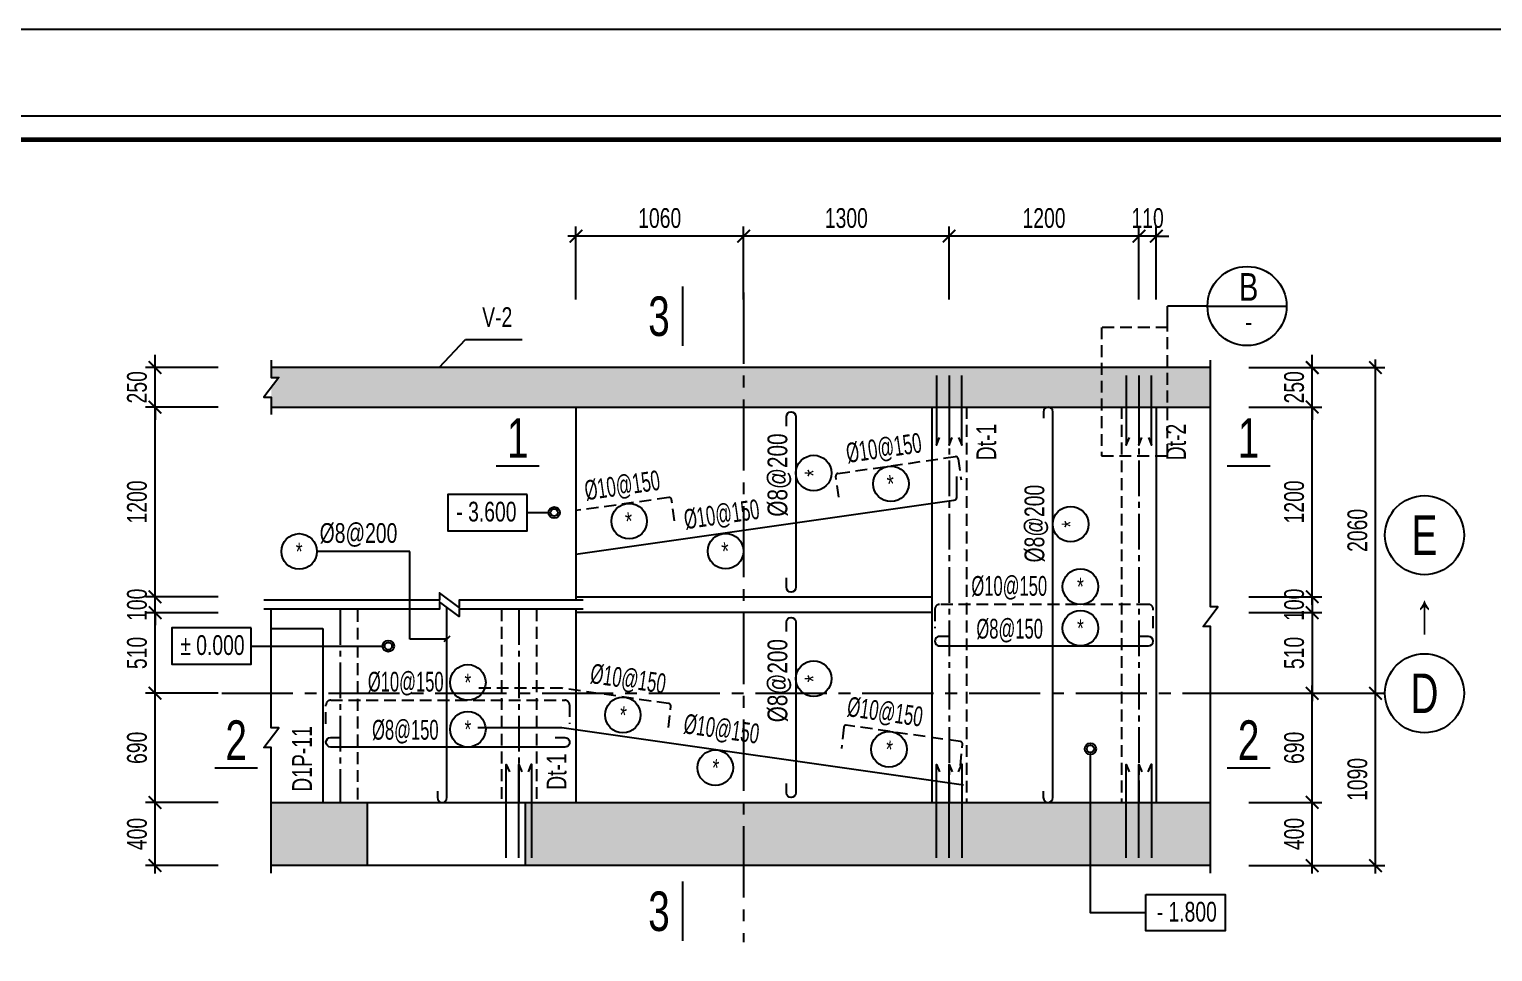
# Model space of a CAD drawing. Header units: millimetres. Extents: x -77370 to 109412, y -14880 to 214694.
# Drawn here: x 2229 to 11482, y 208861 to 214694 of the extents above; entities that cross this region are included whole.
import ezdxf
from ezdxf.enums import TextEntityAlignment as Align

# ---------------------------------------------------------------- set-up
doc = ezdxf.new("R2010")
doc.units = ezdxf.units.MM
doc.header["$LTSCALE"] = 300
doc.header["$MEASUREMENT"] = 0
doc.header["$PDMODE"] = 66
doc.linetypes.add('CENTER2', pattern=[1.125, 0.75, -0.125, 0.125, -0.125])
doc.linetypes.add('HIDDEN', pattern=[0.375, 0.25, -0.125])
doc.layers.get('0').update_dxf_attribs({"linetype": 'CONTINUOUS'})
doc.layers.get('DEFPOINTS').update_dxf_attribs({"linetype": 'CONTINUOUS'})
for name, color, linetype in [('CDC-KHUNGTEN', 7, 'CONTINUOUS'), ('CDC.01.AXIS', 160, 'CENTER2'), ('CDC.02.DIM', 1, 'CONTINUOUS'), ('CDC.03.BORDER', 3, 'CONTINUOUS'), ('CDC.06.TEXT', 2, 'CONTINUOUS'), ('CDC.10.HATCH', 251, 'CONTINUOUS'), ('CDC.11.NOTE', 8, 'CONTINUOUS'), ('CDC.14.STEELNUM', 2, 'CONTINUOUS'), ('KCS_BEAM', 8, 'HIDDEN'), ('KCS_COLUMN', 4, 'CONTINUOUS'), ('KCS_STEEL', 4, 'CONTINUOUS'), ('KCS_STEEL_BOTTOM', 4, 'CONTINUOUS'), ('KCS_STEEL_TOP', 4, 'HIDDEN'), ('KCS_TEXT_B', 2, 'CONTINUOUS')]:
    doc.layers.add(name, color=color, linetype=linetype)
doc.styles.add('KCS_BIGTEXT', font='arial.ttf', dxfattribs={"width": 0.7})
doc.styles.add('KCS_SMTEXT', font='arial.ttf', dxfattribs={"width": 0.7})
doc.styles.add('SMTEXT', font='arial.ttf', dxfattribs={"width": 0.7})
doc.dimstyles.new('KCS_DIM50', dxfattribs={"dimscale": 2, "dimtxt": 62.5, "dimasz": 40, "dimexe": 30, "dimexo": 0, "dimgap": 25, "dimtad": 1, "dimdec": 0, "dimzin": 13, "dimdsep": 46, "dimtxsty": 'KCS_SMTEXT', "dimblk": 'ARCHTICK', "dimcen": 0, "dimdle": 25, "dimclrd": 1, "dimclre": 1, "dimclrt": 2, "dimadec": 0, "dimazin": 0, "dimtfac": 1, "dimtdec": 0, "dimtix": 1, "dimtmove": 2, "dimatfit": 3, "dimfxl": 1, "dimtolj": 1, "dimtzin": 13, "dimarcsym": 0})

# ---------------------------------------------------------------- blocks, each defined once
blk = doc.blocks.new('_ArchTick')
at = {"color": 0, "linetype": 'ByBlock', "const_width": 0.15}
blk.add_lwpolyline([(-0.5, -0.5), (0.5, 0.5)], dxfattribs=at)
blk = doc.blocks.new('*D1142')
at = {"layer": 'CDC.02.DIM', "color": 1, "lineweight": -2, "transparency": 16777216}
for p, q in [((10740.8, 209355.3), (10740.8, 210545.3)), ((9940.8, 210495.3), (10800.8, 210495.3)), ((9940.8, 209405.3), (10800.8, 209405.3))]:
    blk.add_line(p, q, dxfattribs=at)
at = {"layer": 'DEFPOINTS', "color": 0, "transparency": 16777216}
for p in [(9940.8, 210495.3), (10740.8, 210495.3), (9940.8, 209405.3)]:
    blk.add_point(p, dxfattribs=at)
at = {"layer": 'CDC.02.DIM', "color": 1, "lineweight": -2, "transparency": 16777216, "xscale": 80, "yscale": 80, "zscale": 80}
for p, rotation in [((10740.8, 210495.3), 90), ((10740.8, 209405.3), 270)]:
    blk.add_blockref('_ArchTick', p, dxfattribs=dict(at, rotation=rotation))
at = {"layer": 'CDC.02.DIM', "color": 2, "transparency": 16777216, "insert": (10626.9, 209950.3), "char_height": 125, "attachment_point": 5, "rotation": 90, "style": 'KCS_SMTEXT'}
blk.add_mtext('\\A1;1090', dxfattribs=at)
blk = doc.blocks.new('*D1143')
at = {"layer": 'CDC.02.DIM', "color": 1, "lineweight": -2, "transparency": 16777216}
for p, q in [((9940.8, 209805.3), (10400.8, 209805.3)), ((10340.8, 209355.3), (10340.8, 209855.3)), ((9940.8, 209405.3), (10400.8, 209405.3))]:
    blk.add_line(p, q, dxfattribs=at)
at = {"layer": 'DEFPOINTS', "color": 0, "transparency": 16777216}
for p in [(9940.8, 209805.3), (10340.8, 209805.3), (9940.8, 209405.3)]:
    blk.add_point(p, dxfattribs=at)
at = {"layer": 'CDC.02.DIM', "color": 1, "lineweight": -2, "transparency": 16777216, "xscale": 80, "yscale": 80, "zscale": 80}
for p, rotation in [((10340.8, 209805.3), 90), ((10340.8, 209405.3), 270)]:
    blk.add_blockref('_ArchTick', p, dxfattribs=dict(at, rotation=rotation))
at = {"layer": 'CDC.02.DIM', "color": 2, "transparency": 16777216, "insert": (10226.9, 209605.3), "char_height": 125, "attachment_point": 5, "rotation": 90, "style": 'KCS_SMTEXT'}
blk.add_mtext('\\A1;400', dxfattribs=at)
blk = doc.blocks.new('*D1144')
at = {"layer": 'CDC.02.DIM', "color": 1, "lineweight": -2, "transparency": 16777216}
for p, q in [((10340.8, 209755.3), (10340.8, 210545.3)), ((9940.8, 210495.3), (10400.8, 210495.3)), ((9940.8, 209805.3), (10400.8, 209805.3))]:
    blk.add_line(p, q, dxfattribs=at)
at = {"layer": 'DEFPOINTS', "color": 0, "transparency": 16777216}
for p in [(9940.8, 210495.3), (10340.8, 210495.3), (9940.8, 209805.3)]:
    blk.add_point(p, dxfattribs=at)
at = {"layer": 'CDC.02.DIM', "color": 1, "lineweight": -2, "transparency": 16777216, "xscale": 80, "yscale": 80, "zscale": 80}
for p, rotation in [((10340.8, 210495.3), 90), ((10340.8, 209805.3), 270)]:
    blk.add_blockref('_ArchTick', p, dxfattribs=dict(at, rotation=rotation))
at = {"layer": 'CDC.02.DIM', "color": 2, "transparency": 16777216, "insert": (10226.9, 210150.3), "char_height": 125, "attachment_point": 5, "rotation": 90, "style": 'KCS_SMTEXT'}
blk.add_mtext('\\A1;690', dxfattribs=at)
blk = doc.blocks.new('*D1145')
at = {"layer": 'CDC.02.DIM', "color": 1, "lineweight": -2, "transparency": 16777216}
for p, q in [((9940.8, 212305.3), (10400.8, 212305.3)), ((10340.8, 211055.3), (10340.8, 212355.3)), ((9940.8, 211105.3), (10400.8, 211105.3))]:
    blk.add_line(p, q, dxfattribs=at)
at = {"layer": 'DEFPOINTS', "color": 0, "transparency": 16777216}
for p in [(9940.8, 212305.3), (10340.8, 212305.3), (9940.8, 211105.3)]:
    blk.add_point(p, dxfattribs=at)
at = {"layer": 'CDC.02.DIM', "color": 1, "lineweight": -2, "transparency": 16777216, "xscale": 80, "yscale": 80, "zscale": 80}
for p, rotation in [((10340.8, 212305.3), 90), ((10340.8, 211105.3), 270)]:
    blk.add_blockref('_ArchTick', p, dxfattribs=dict(at, rotation=rotation))
at = {"layer": 'CDC.02.DIM', "color": 2, "transparency": 16777216, "insert": (10226.9, 211705.3), "char_height": 125, "attachment_point": 5, "rotation": 90, "style": 'KCS_SMTEXT'}
blk.add_mtext('\\A1;1200', dxfattribs=at)
blk = doc.blocks.new('*D1146')
at = {"layer": 'CDC.02.DIM', "color": 1, "lineweight": -2, "transparency": 16777216}
for p, q in [((10340.8, 212555.3), (10340.8, 212635.3)), ((9940.8, 212555.3), (10400.8, 212555.3)), ((10340.8, 212305.3), (10340.8, 212555.3)), ((9940.8, 212305.3), (10400.8, 212305.3)), ((10340.8, 212305.3), (10340.8, 212225.3))]:
    blk.add_line(p, q, dxfattribs=at)
at = {"layer": 'DEFPOINTS', "color": 0, "transparency": 16777216}
for p in [(9940.8, 212555.3), (10340.8, 212555.3), (9940.8, 212305.3)]:
    blk.add_point(p, dxfattribs=at)
at = {"layer": 'CDC.02.DIM', "color": 1, "lineweight": -2, "transparency": 16777216, "xscale": 80, "yscale": 80, "zscale": 80}
for p, rotation in [((10340.8, 212555.3), 270), ((10340.8, 212305.3), 90)]:
    blk.add_blockref('_ArchTick', p, dxfattribs=dict(at, rotation=rotation))
at = {"layer": 'CDC.02.DIM', "color": 2, "transparency": 16777216, "insert": (10226.9, 212430.3), "char_height": 125, "attachment_point": 5, "rotation": 90, "style": 'KCS_SMTEXT'}
blk.add_mtext('\\A1;250', dxfattribs=at)
blk = doc.blocks.new('*D1147')
at = {"layer": 'CDC.02.DIM', "color": 1, "lineweight": -2, "transparency": 16777216}
for p, q in [((9940.8, 212555.3), (10800.8, 212555.3)), ((10740.8, 210445.3), (10740.8, 212605.3)), ((9940.8, 210495.3), (10800.8, 210495.3))]:
    blk.add_line(p, q, dxfattribs=at)
at = {"layer": 'DEFPOINTS', "color": 0, "transparency": 16777216}
for p in [(9940.8, 212555.3), (10740.8, 212555.3), (9940.8, 210495.3)]:
    blk.add_point(p, dxfattribs=at)
at = {"layer": 'CDC.02.DIM', "color": 1, "lineweight": -2, "transparency": 16777216, "xscale": 80, "yscale": 80, "zscale": 80}
for p, rotation in [((10740.8, 212555.3), 90), ((10740.8, 210495.3), 270)]:
    blk.add_blockref('_ArchTick', p, dxfattribs=dict(at, rotation=rotation))
at = {"layer": 'CDC.02.DIM', "color": 2, "transparency": 16777216, "insert": (10626.9, 211525.3), "char_height": 125, "attachment_point": 5, "rotation": 90, "style": 'KCS_SMTEXT'}
blk.add_mtext('\\A1;2060', dxfattribs=at)
blk = doc.blocks.new('*D1178')
at = {"layer": 'CDC.02.DIM', "color": 1, "lineweight": -2, "transparency": 16777216}
for p, q in [((8095.3, 213386.1), (6695.3, 213386.1)), ((6745.3, 212986.1), (6745.3, 213446.1)), ((8045.3, 212986.1), (8045.3, 213446.1))]:
    blk.add_line(p, q, dxfattribs=at)
at = {"layer": 'DEFPOINTS', "color": 0, "transparency": 16777216}
for p in [(6745.3, 213386.1), (6745.3, 212986.1), (8045.3, 212986.1)]:
    blk.add_point(p, dxfattribs=at)
at = {"layer": 'CDC.02.DIM', "color": 1, "lineweight": -2, "transparency": 16777216, "xscale": 80, "yscale": 80, "zscale": 80, "rotation": 180}
blk.add_blockref('_ArchTick', (6745.3, 213386.1), dxfattribs=at)
at = {"layer": 'CDC.02.DIM', "color": 1, "lineweight": -2, "transparency": 16777216, "xscale": 80, "yscale": 80, "zscale": 80}
blk.add_blockref('_ArchTick', (8045.3, 213386.1), dxfattribs=at)
at = {"layer": 'CDC.02.DIM', "color": 2, "transparency": 16777216, "insert": (7395.3, 213499.9), "char_height": 125, "attachment_point": 5, "style": 'KCS_SMTEXT'}
blk.add_mtext('\\A1;1300', dxfattribs=at)
blk = doc.blocks.new('*D1179')
at = {"layer": 'CDC.02.DIM', "color": 1, "lineweight": -2, "transparency": 16777216}
for p, q in [((9245.3, 213386.1), (9165.3, 213386.1)), ((9245.3, 212986.1), (9245.3, 213446.1)), ((9355.3, 213386.1), (9245.3, 213386.1)), ((9355.3, 212986.1), (9355.3, 213446.1)), ((9355.3, 213386.1), (9435.3, 213386.1))]:
    blk.add_line(p, q, dxfattribs=at)
at = {"layer": 'DEFPOINTS', "color": 0, "transparency": 16777216}
for p in [(9245.3, 213386.1), (9245.3, 212986.1), (9355.3, 212986.1)]:
    blk.add_point(p, dxfattribs=at)
at = {"layer": 'CDC.02.DIM', "color": 1, "lineweight": -2, "transparency": 16777216, "xscale": 80, "yscale": 80, "zscale": 80}
blk.add_blockref('_ArchTick', (9245.3, 213386.1), dxfattribs=at)
at = {"layer": 'CDC.02.DIM', "color": 1, "lineweight": -2, "transparency": 16777216, "xscale": 80, "yscale": 80, "zscale": 80, "rotation": 180}
blk.add_blockref('_ArchTick', (9355.3, 213386.1), dxfattribs=at)
at = {"layer": 'CDC.02.DIM', "color": 2, "transparency": 16777216, "insert": (9300.3, 213499.9), "char_height": 125, "attachment_point": 5, "style": 'KCS_SMTEXT'}
blk.add_mtext('\\A1;110', dxfattribs=at)
blk = doc.blocks.new('*D1180')
at = {"layer": 'CDC.02.DIM', "color": 1, "lineweight": -2, "transparency": 16777216}
for p, q in [((6795.3, 213386.1), (5635.3, 213386.1)), ((5685.3, 212986.1), (5685.3, 213446.1)), ((6745.3, 212986.1), (6745.3, 213446.1))]:
    blk.add_line(p, q, dxfattribs=at)
at = {"layer": 'DEFPOINTS', "color": 0, "transparency": 16777216}
for p in [(5685.3, 213386.1), (5685.3, 212986.1), (6745.3, 212986.1)]:
    blk.add_point(p, dxfattribs=at)
at = {"layer": 'CDC.02.DIM', "color": 1, "lineweight": -2, "transparency": 16777216, "xscale": 80, "yscale": 80, "zscale": 80, "rotation": 180}
blk.add_blockref('_ArchTick', (5685.3, 213386.1), dxfattribs=at)
at = {"layer": 'CDC.02.DIM', "color": 1, "lineweight": -2, "transparency": 16777216, "xscale": 80, "yscale": 80, "zscale": 80}
blk.add_blockref('_ArchTick', (6745.3, 213386.1), dxfattribs=at)
at = {"layer": 'CDC.02.DIM', "color": 2, "transparency": 16777216, "insert": (6215.3, 213499.9), "char_height": 125, "attachment_point": 5, "style": 'KCS_SMTEXT'}
blk.add_mtext('\\A1;1060', dxfattribs=at)
blk = doc.blocks.new('*D1181')
at = {"layer": 'CDC.02.DIM', "color": 1, "lineweight": -2, "transparency": 16777216}
for p, q in [((9295.3, 213386.1), (7995.3, 213386.1)), ((8045.3, 212986.1), (8045.3, 213446.1)), ((9245.3, 212986.1), (9245.3, 213446.1))]:
    blk.add_line(p, q, dxfattribs=at)
at = {"layer": 'DEFPOINTS', "color": 0, "transparency": 16777216}
for p in [(8045.3, 213386.1), (8045.3, 212986.1), (9245.3, 212986.1)]:
    blk.add_point(p, dxfattribs=at)
at = {"layer": 'CDC.02.DIM', "color": 1, "lineweight": -2, "transparency": 16777216, "xscale": 80, "yscale": 80, "zscale": 80, "rotation": 180}
blk.add_blockref('_ArchTick', (8045.3, 213386.1), dxfattribs=at)
at = {"layer": 'CDC.02.DIM', "color": 1, "lineweight": -2, "transparency": 16777216, "xscale": 80, "yscale": 80, "zscale": 80}
blk.add_blockref('_ArchTick', (9245.3, 213386.1), dxfattribs=at)
at = {"layer": 'CDC.02.DIM', "color": 2, "transparency": 16777216, "insert": (8645.3, 213499.9), "char_height": 125, "attachment_point": 5, "style": 'KCS_SMTEXT'}
blk.add_mtext('\\A1;1200', dxfattribs=at)
blk = doc.blocks.new('*D1182')
at = {"layer": 'CDC.02.DIM', "color": 1, "lineweight": -2, "transparency": 16777216}
for p, q in [((3424.3, 209805.3), (2964.3, 209805.3)), ((3024.3, 209355.3), (3024.3, 209855.3)), ((3424.3, 209405.3), (2964.3, 209405.3))]:
    blk.add_line(p, q, dxfattribs=at)
at = {"layer": 'DEFPOINTS', "color": 0, "transparency": 16777216}
for p in [(3024.3, 209805.3), (3424.3, 209805.3), (3424.3, 209405.3)]:
    blk.add_point(p, dxfattribs=at)
at = {"layer": 'CDC.02.DIM', "color": 1, "lineweight": -2, "transparency": 16777216, "xscale": 80, "yscale": 80, "zscale": 80}
for p, rotation in [((3024.3, 209805.3), 90), ((3024.3, 209405.3), 270)]:
    blk.add_blockref('_ArchTick', p, dxfattribs=dict(at, rotation=rotation))
at = {"layer": 'CDC.02.DIM', "color": 2, "transparency": 16777216, "insert": (2910.5, 209605.3), "char_height": 125, "attachment_point": 5, "rotation": 90, "style": 'KCS_SMTEXT'}
blk.add_mtext('\\A1;400', dxfattribs=at)
blk = doc.blocks.new('*D1183')
at = {"layer": 'CDC.02.DIM', "color": 1, "lineweight": -2, "transparency": 16777216}
for p, q in [((3024.3, 209755.3), (3024.3, 210545.3)), ((3424.3, 210495.3), (2964.3, 210495.3)), ((3424.3, 209805.3), (2964.3, 209805.3))]:
    blk.add_line(p, q, dxfattribs=at)
at = {"layer": 'DEFPOINTS', "color": 0, "transparency": 16777216}
for p in [(3024.3, 210495.3), (3424.3, 210495.3), (3424.3, 209805.3)]:
    blk.add_point(p, dxfattribs=at)
at = {"layer": 'CDC.02.DIM', "color": 1, "lineweight": -2, "transparency": 16777216, "xscale": 80, "yscale": 80, "zscale": 80}
for p, rotation in [((3024.3, 210495.3), 90), ((3024.3, 209805.3), 270)]:
    blk.add_blockref('_ArchTick', p, dxfattribs=dict(at, rotation=rotation))
at = {"layer": 'CDC.02.DIM', "color": 2, "transparency": 16777216, "insert": (2910.5, 210150.3), "char_height": 125, "attachment_point": 5, "rotation": 90, "style": 'KCS_SMTEXT'}
blk.add_mtext('\\A1;690', dxfattribs=at)
blk = doc.blocks.new('*D1184')
at = {"layer": 'CDC.02.DIM', "color": 1, "lineweight": -2, "transparency": 16777216}
for p, q in [((3424.3, 211005), (2964.3, 211005)), ((3024.3, 210445.3), (3024.3, 211055)), ((3424.3, 210495.3), (2964.3, 210495.3))]:
    blk.add_line(p, q, dxfattribs=at)
at = {"layer": 'DEFPOINTS', "color": 0, "transparency": 16777216}
for p in [(3024.3, 211005), (3424.3, 211005), (3424.3, 210495.3)]:
    blk.add_point(p, dxfattribs=at)
at = {"layer": 'CDC.02.DIM', "color": 1, "lineweight": -2, "transparency": 16777216, "xscale": 80, "yscale": 80, "zscale": 80}
for p, rotation in [((3024.3, 211005), 90), ((3024.3, 210495.3), 270)]:
    blk.add_blockref('_ArchTick', p, dxfattribs=dict(at, rotation=rotation))
at = {"layer": 'CDC.02.DIM', "color": 2, "transparency": 16777216, "insert": (2910.5, 210750.2), "char_height": 125, "attachment_point": 5, "rotation": 90, "style": 'KCS_SMTEXT'}
blk.add_mtext('\\A1;510', dxfattribs=at)
blk = doc.blocks.new('*D1185')
at = {"layer": 'CDC.02.DIM', "color": 1, "lineweight": -2, "transparency": 16777216}
for p, q in [((3024.3, 212555.3), (3024.3, 212635.3)), ((3424.3, 212555.3), (2964.3, 212555.3)), ((3024.3, 212305.3), (3024.3, 212555.3)), ((3424.3, 212305.3), (2964.3, 212305.3)), ((3024.3, 212305.3), (3024.3, 212225.3))]:
    blk.add_line(p, q, dxfattribs=at)
at = {"layer": 'DEFPOINTS', "color": 0, "transparency": 16777216}
for p in [(3024.3, 212555.3), (3424.3, 212555.3), (3424.3, 212305.3)]:
    blk.add_point(p, dxfattribs=at)
at = {"layer": 'CDC.02.DIM', "color": 1, "lineweight": -2, "transparency": 16777216, "xscale": 80, "yscale": 80, "zscale": 80}
for p, rotation in [((3024.3, 212555.3), 270), ((3024.3, 212305.3), 90)]:
    blk.add_blockref('_ArchTick', p, dxfattribs=dict(at, rotation=rotation))
at = {"layer": 'CDC.02.DIM', "color": 2, "transparency": 16777216, "insert": (2910.5, 212430.3), "char_height": 125, "attachment_point": 5, "rotation": 90, "style": 'KCS_SMTEXT'}
blk.add_mtext('\\A1;250', dxfattribs=at)
blk = doc.blocks.new('*D1298')
at = {"layer": 'CDC.02.DIM', "color": 1, "lineweight": -2, "transparency": 16777216}
for p, q in [((3024.3, 211105), (3024.3, 211185)), ((3424.3, 211105), (2964.3, 211105)), ((3024.3, 211005), (3024.3, 211105)), ((3424.3, 211005), (2964.3, 211005)), ((3024.3, 211005), (3024.3, 210925))]:
    blk.add_line(p, q, dxfattribs=at)
at = {"layer": 'DEFPOINTS', "color": 0, "transparency": 16777216}
for p in [(3024.3, 211105), (3424.3, 211105), (3424.3, 211005)]:
    blk.add_point(p, dxfattribs=at)
at = {"layer": 'CDC.02.DIM', "color": 1, "lineweight": -2, "transparency": 16777216, "xscale": 80, "yscale": 80, "zscale": 80}
for p, rotation in [((3024.3, 211105), 270), ((3024.3, 211005), 90)]:
    blk.add_blockref('_ArchTick', p, dxfattribs=dict(at, rotation=rotation))
at = {"layer": 'CDC.02.DIM', "color": 2, "transparency": 16777216, "insert": (2910.5, 211055), "char_height": 125, "attachment_point": 5, "rotation": 90, "style": 'KCS_SMTEXT'}
blk.add_mtext('\\A1;100', dxfattribs=at)
blk = doc.blocks.new('*D1299')
at = {"layer": 'CDC.02.DIM', "color": 1, "lineweight": -2, "transparency": 16777216}
for p, q in [((3424.3, 212305.3), (2964.3, 212305.3)), ((3024.3, 211055), (3024.3, 212355.3)), ((3424.3, 211105), (2964.3, 211105))]:
    blk.add_line(p, q, dxfattribs=at)
at = {"layer": 'DEFPOINTS', "color": 0, "transparency": 16777216}
for p in [(3024.3, 212305.3), (3424.3, 212305.3), (3424.3, 211105)]:
    blk.add_point(p, dxfattribs=at)
at = {"layer": 'CDC.02.DIM', "color": 1, "lineweight": -2, "transparency": 16777216, "xscale": 80, "yscale": 80, "zscale": 80}
for p, rotation in [((3024.3, 212305.3), 90), ((3024.3, 211105), 270)]:
    blk.add_blockref('_ArchTick', p, dxfattribs=dict(at, rotation=rotation))
at = {"layer": 'CDC.02.DIM', "color": 2, "transparency": 16777216, "insert": (2910.5, 211705.2), "char_height": 125, "attachment_point": 5, "rotation": 90, "style": 'KCS_SMTEXT'}
blk.add_mtext('\\A1;1200', dxfattribs=at)
blk = doc.blocks.new('*D991')
at = {"layer": 'CDC.02.DIM', "color": 1, "lineweight": -2, "transparency": 16777216}
for p, q in [((10340.8, 211105.3), (10340.8, 211185.3)), ((9940.8, 211105.3), (10400.8, 211105.3)), ((10340.8, 211105.3), (10340.8, 211005.3)), ((9940.8, 211005.3), (10400.8, 211005.3)), ((10340.8, 211005.3), (10340.8, 210925.3))]:
    blk.add_line(p, q, dxfattribs=at)
at = {"layer": 'DEFPOINTS', "color": 0, "transparency": 16777216}
for p in [(9940.8, 211105.3), (9940.8, 211005.3), (10340.8, 211005.3)]:
    blk.add_point(p, dxfattribs=at)
at = {"layer": 'CDC.02.DIM', "color": 1, "lineweight": -2, "transparency": 16777216, "xscale": 80, "yscale": 80, "zscale": 80}
for p, rotation in [((10340.8, 211105.3), 270), ((10340.8, 211005.3), 90)]:
    blk.add_blockref('_ArchTick', p, dxfattribs=dict(at, rotation=rotation))
at = {"layer": 'CDC.02.DIM', "color": 2, "transparency": 16777216, "insert": (10226.9, 211055.3), "char_height": 125, "attachment_point": 5, "rotation": 90, "style": 'KCS_SMTEXT'}
blk.add_mtext('\\A1;100', dxfattribs=at)
blk = doc.blocks.new('*D992')
at = {"layer": 'CDC.02.DIM', "color": 1, "lineweight": -2, "transparency": 16777216}
for p, q in [((9940.8, 211005.3), (10400.8, 211005.3)), ((10340.8, 211055.3), (10340.8, 210445.3)), ((9940.8, 210495.3), (10400.8, 210495.3))]:
    blk.add_line(p, q, dxfattribs=at)
at = {"layer": 'DEFPOINTS', "color": 0, "transparency": 16777216}
for p in [(9940.8, 211005.3), (9940.8, 210495.3), (10340.8, 210495.3)]:
    blk.add_point(p, dxfattribs=at)
at = {"layer": 'CDC.02.DIM', "color": 1, "lineweight": -2, "transparency": 16777216, "xscale": 80, "yscale": 80, "zscale": 80}
for p, rotation in [((10340.8, 211005.3), 90), ((10340.8, 210495.3), 270)]:
    blk.add_blockref('_ArchTick', p, dxfattribs=dict(at, rotation=rotation))
at = {"layer": 'CDC.02.DIM', "color": 2, "transparency": 16777216, "insert": (10226.9, 210750.3), "char_height": 125, "attachment_point": 5, "rotation": 90, "style": 'KCS_SMTEXT'}
blk.add_mtext('\\A1;510', dxfattribs=at)
blk = doc.blocks.new('GCC_01')
at = {"layer": 'CDC.06.TEXT', "color": 4}
blk.add_line((0, 0), (0, 375), dxfattribs=at)
at = {"layer": 'CDC.06.TEXT', "color": 4, "style": 'KCS_BIGTEXT', "width": 0.6}
blk.add_attdef('1', text='', height=250, dxfattribs=at).set_placement((-83.3, 62.5), align=Align.RIGHT)
blk = doc.blocks.new('Khung tên chuẩn')
at = {"layer": 'CDC-KHUNGTEN', "color": 8}
blk.add_lwpolyline([(75096, 1100), (83000, 1100), (83000, 58300), (3000, 58300), (3000, 1100), (75096, 1100)], dxfattribs=at)
at = {"layer": 'CDC-KHUNGTEN', "color": 255, "lineweight": 60}
blk.add_lwpolyline([(74900, 1400), (74900, 58000), (3300, 58000), (3300, 1400), (74900, 1400)], close=True, dxfattribs=at)
at = {"layer": 'DEFPOINTS', "color": 1, "ltscale": 0.2}
blk.add_lwpolyline([(0, 0), (0, 59400), (84100, 59400), (84100, 0), (0, 0)], close=True, dxfattribs=at)

msp = doc.modelspace()

# ---------------------------------------------------------------- hatches: boundary and pattern name
at = {"layer": 'CDC.10.HATCH'}
h = msp.add_hatch(dxfattribs=at)
h.set_pattern_fill('BETONG', color=256, scale=30, style=0, pattern_type=2)
h.set_pattern_definition([(50, (-2201796.2, 1614703.56), (215.178055, -18.82564), [22.5, -247.5]), (355, (-2201796.2, 1614703.56), (-41.6254, 225.65764), [18, -198]), (100.4514, (-2201778.26, 1614702), (173.552815, 206.831863), [19.122057, -210.342634]), (46.1842, (-2201796.2, 1614763.56), (320.172315, -49.655704), [33.75, -371.25]), (96.6356, (-2201769.5, 1614759.43), (280.39881, 292.23536), [28.683086, -315.5139]), (351.1842, (-2201796.2, 1614763.56), (280.398584, 292.23558), [27, -297]), (21, (-2201766.2, 1614748.56), (179.072116, -120.785667), [22.5, -247.5]), (226, (-2201766.2, 1614748.56), (201.564637, -109.661943), [18, -198]), (71.4514, (-2201751.27, 1614738.5), (252.066789, 96.759149), [19.122057, -210.342634]), (67.5, (-2201796.195, 1614703.56), (-46.774855, 88.3123386), [0, -195.6, 0, -201, 0, -198.75]), (4.5, (-2201796.2, 1614703.56), (85.005277, 114.0309566), [0, -114.6, 0, -191.1, 0, -75.75]), (327.5, (-2201863.095, 1614703.56), (160.1467309, -6.7664615), [0, -75, 0, -234, 0, -310.5]), (317.5, (-2201893.1, 1614703.56), (174.955851, 30.031495), [0, -97.5, 0, -155.4, 0, -220.5]), (315, (-2201796.2, 1614703.56), (90.1561146, 90.1561146), []), (315, (-2201796.2, 1614740.31), (90.1561146, 90.1561146), [])])
h.paths.add_polyline_path([(9697.8, 209805.3), (5365.3, 209805.3), (5365.3, 209405.3), (9697.8, 209405.3)])
h.paths.add_polyline_path([(4365.3, 209805.3), (3759.6, 209805.3), (3759.6, 209405.3), (4365.3, 209405.3)])
h.paths.add_polyline_path([(3759.6, 212492.8), (3806.5, 212492.8), (3759.6, 212430.3), (3759.6, 212305.3), (9697.8, 212305.3), (9697.8, 212555.3), (3759.6, 212555.3)])

# ---------------------------------------------------------------- linework, layer by layer
at = {"layer": 'CDC.01.AXIS', "ltscale": 2}
for p, q in [((6745.3, 213028.9), (6745.3, 208922.3)), ((3446.1, 210495.3), (10001.8, 210495.3))]:
    msp.add_line(p, q, dxfattribs=at)
at = {"layer": 'CDC.01.AXIS'}
for p, q in [((8045.3, 212305.3), (8045.3, 209805.3)), ((9245.3, 212305.3), (9245.3, 209805.3)), ((4195.3, 211027.2), (4195.3, 209805.3)), ((5325.3, 211027.2), (5325.3, 209805.3))]:
    msp.add_line(p, q, dxfattribs=at)
at = {"layer": 'CDC.02.DIM'}
msp.add_line((5376.7, 211637.8), (5512.4, 211637.8), dxfattribs=at)
at = {"layer": 'CDC.02.DIM', "linetype": 'ByBlock'}
msp.add_line((3631.3, 210793.8), (4463.4, 210793.8), dxfattribs=at)
for points in [[(5376.7, 211753.2), (4875.5, 211753.2), (4875.5, 211522.5), (5376.7, 211522.5)], [(3631.3, 210909.2), (3130.1, 210909.2), (3130.1, 210678.5), (3631.3, 210678.5)], [(9288.5, 209223), (9789.8, 209223), (9789.8, 208992.3), (9288.5, 208992.3)]]:
    msp.add_lwpolyline(points, close=True, dxfattribs=at)
msp.add_lwpolyline([(9288.5, 209107.6), (8938.5, 209107.6), (8938.5, 210107.6)], dxfattribs=at)
at = {"layer": 'CDC.02.DIM'}
for centre, radius in [((11050.8, 211495.3), 250), ((5548.4, 211637.8), 23), ((11050.8, 210495.3), 250)]:
    msp.add_circle(centre, radius, dxfattribs=at)
at = {"layer": 'CDC.02.DIM', "color": 3}
for centre in [(5548.4, 211637.8), (4499.4, 210793.8), (8938.5, 210143.6)]:
    msp.add_circle(centre, 36, dxfattribs=at)
at = {"layer": 'CDC.02.DIM', "linetype": 'ByBlock'}
for centre in [(4499.4, 210793.8), (8938.5, 210143.6)]:
    msp.add_circle(centre, 23, dxfattribs=at)
at = {"layer": 'CDC.03.BORDER'}
for p, q in [((5685.3, 212305.3), (5685.3, 211085.7)), ((7935.3, 212305.1), (7935.3, 209805.3)), ((9355.3, 212305.3), (9355.3, 209805.3)), ((5685.3, 211105.3), (7935.3, 211105.3)), ((5685.3, 211027.2), (5685.3, 209805.3)), ((7935.3, 211005.3), (5685.3, 211005.3)), ((3759.6, 210905.3), (4085.3, 210905.3)), ((4085.3, 210905.3), (4085.3, 209805.3))]:
    msp.add_line(p, q, dxfattribs=at)
at = {"layer": 'CDC.06.TEXT', "color": 8}
msp.add_line((9678.8, 212944), (10178.8, 212944), dxfattribs=at)
msp.add_circle((9928.8, 212944), 250, dxfattribs=at)
at = {"layer": 'CDC.11.NOTE'}
for p, q in [((9426.2, 212809.2), (9426.2, 212944)), ((9678.8, 212944), (9426.2, 212944)), ((4820.6, 212555.3), (4987.9, 212731.6)), ((4987.9, 212731.6), (5346, 212731.6)), ((4636.3, 211392.3), (4048.3, 211392.3)), ((4636.3, 210838.2), (4636.3, 211392.3)), ((4869.9, 210838.2), (4636.3, 210838.2))]:
    msp.add_line(p, q, dxfattribs=at)
at = {"layer": 'CDC.11.NOTE', "color": 3}
msp.add_line((4888.5, 210856.7), (4851.3, 210819.6), dxfattribs=at)
at = {"layer": 'CDC.11.NOTE', "linetype": 'HIDDEN'}
msp.add_lwpolyline([(9009.5, 211996.5), (9426.2, 211996.5), (9426.2, 212809.2), (9009.5, 212809.2)], close=True, dxfattribs=at)
at = {"layer": 'CDC.11.NOTE', "color": 1}
for points in [[(3759.6, 212602.2), (3759.6, 212492.8), (3806.5, 212492.8), (3712.7, 212367.8), (3759.6, 212367.8), (3759.6, 212258.4)], [(9697.8, 209358.4), (9697.8, 210917.8), (9650.9, 210917.8), (9744.7, 211042.8), (9697.8, 211042.8), (9697.8, 212602.2)], [(5732.2, 211083.9), (4947.8, 211083.9), (4947.8, 211037), (4822.8, 211130.8), (4822.8, 211083.9), (3712.7, 211083.9)], [(5732.2, 211027.2), (4947.8, 211027.2), (4947.8, 210980.3), (4822.8, 211074), (4822.8, 211027.2), (3712.7, 211027.2)], [(3759.6, 209358.4), (3759.6, 210151.4), (3712.7, 210151.4), (3806.5, 210276.4), (3759.6, 210276.4), (3759.6, 211022.5)]]:
    msp.add_lwpolyline(points, dxfattribs=at)
at = {"layer": 'CDC.14.STEELNUM', "color": 8}
for centre in [(7188.5, 211887.9), (7677.2, 211820), (6022, 211583.9), (8813.3, 211564.8), (3935.8, 211392.3), (6631.9, 211394.2), (8875.4, 211169.8), (8875.4, 210907), (7188.5, 210587.7), (5002.4, 210563.9), (5982.1, 210358), (5002.4, 210267.7), (7664.8, 210140.8), (6566.6, 210024.4)]:
    msp.add_circle(centre, 112.5, dxfattribs=at)
at = {"layer": 'KCS_BEAM'}
for p, q in [((8155.3, 212305.1), (8155.3, 209805.3)), ((9135.3, 212305.3), (9135.3, 209805.3)), ((4305.3, 211022.5), (4305.3, 209805.3)), ((5215.3, 211027.2), (5215.3, 209805.3)), ((5435.3, 211027.2), (5435.3, 209805.3))]:
    msp.add_line(p, q, dxfattribs=at)
at = {"layer": 'KCS_COLUMN'}
for p, q in [((4365.3, 209805.3), (4365.3, 209405.3)), ((5365.3, 209805.3), (5365.3, 209405.3))]:
    msp.add_line(p, q, dxfattribs=at)
for points in [[(9697.8, 212555.3), (3759.6, 212555.3)], [(3759.6, 212305.3), (9697.8, 212305.3)], [(3759.6, 209805.3), (9697.8, 209805.3)], [(9697.8, 209405.3), (3759.6, 209405.3)]]:
    msp.add_lwpolyline(points, dxfattribs=at)
at = {"layer": 'KCS_STEEL'}
for points in [[(7965.3, 212505.3), (7965.3, 212064.9), (7984.6, 212112)], [(8045.3, 212505.3), (8045.3, 212064.9), (8064.6, 212112)], [(8104.9, 212112), (8125.3, 212063.4), (8125.3, 212505.3)], [(9165.3, 212505.3), (9165.3, 212064.9), (9184.6, 212112)], [(9245.3, 212505.3), (9245.3, 212064.9), (9264.6, 212112)], [(9304.9, 212112), (9325.3, 212063.4), (9325.3, 212505.3)], [(5245.3, 209455.3), (5245.3, 210045.6), (5264.6, 209998.4)], [(5325.3, 209455.3), (5325.3, 210045.6), (5344.6, 209998.4)], [(5384.9, 209998.4), (5405.3, 210047), (5405.3, 209455.3)], [(7965.3, 209455.3), (7965.3, 210045.6), (7984.6, 209998.4)], [(8045.3, 209455.3), (8045.3, 210045.6), (8064.6, 209998.4)], [(8104.9, 209998.4), (8125.3, 210047), (8125.3, 209455.3)], [(9165.2, 209455.3), (9165.2, 210045.6), (9184.5, 209998.4)], [(9245.2, 209455.3), (9245.2, 210045.6), (9264.5, 209998.4)], [(9304.7, 209998.4), (9325.2, 210047), (9325.2, 209455.3)]]:
    msp.add_lwpolyline(points, dxfattribs=at)
at = {"layer": 'KCS_STEEL_BOTTOM', "color": 4}
for points in [[(7016, 212185.3), (7016, 212245.3, -1), (7076, 212245.3), (7076, 211165.3, -1), (7016, 211165.3), (7016, 211225.3)], [(8640.8, 209875.3), (8640.8, 209835.3, 1), (8700.8, 209835.3), (8701.3, 212275.5, 1), (8641.3, 212275.5), (8641.3, 212235.5)], [(8091.5, 211866.8), (8091.5, 211734.1, -0.373178), (8074.3, 211714.3), (5685.3, 211372.5)], [(4809.9, 209875.3), (4809.9, 209835.3, 1), (4869.9, 209835.3), (4869.9, 211038.7)], [(7016, 210885.3), (7016, 210945.3, -1), (7076, 210945.3), (7076, 209865.3, -1), (7016, 209865.3), (7016, 209925.3)], [(8045.3, 210854.5), (7985.3, 210854.5, 1.001743), (7985.4, 210794.5), (9305.3, 210794.5, 1), (9305.3, 210854.5), (9245.3, 210854.5)], [(5555.2, 210215.2), (5615.3, 210215.2, -1.001743), (5615.2, 210155.2), (4135.3, 210155.2, -1), (4135.3, 210215.2), (4195.3, 210215.2)]]:
    msp.add_lwpolyline(points, format="xyb", dxfattribs=at)
msp.add_lwpolyline([(8135.5, 209913.7), (5597.3, 210276.7), (5065.3, 210276.7)], dxfattribs=at)
at = {"layer": 'KCS_STEEL_TOP', "color": 4}
for points in [[(7347.5, 211735.7), (7328.8, 211869.3, -0.41582), (7342.3, 211885.8), (8085.9, 211991.9, -0.412609), (8102.2, 211978.5), (8120.9, 211845.4)], [(6309.5, 211586.7), (6290.8, 211720.5, 0.41582), (6273.3, 211732.6), (5685.3, 211650.2)], [(6271.3, 210279.2), (6285.4, 210413.5, 0.41582), (6271.9, 210430), (5597.3, 210527.1), (5065.3, 210527.1)], [(8116.1, 210038.6), (8130.2, 210172.9, 0.41582), (8116.8, 210189.4), (7395.1, 210293.3, 0.412609), (7378.7, 210279.9), (7364.6, 210145.7)]]:
    msp.add_lwpolyline(points, format="xyb", dxfattribs=at)
at = {"layer": 'KCS_STEEL_TOP'}
for points in [[(9335.3, 210907.3), (9335.3, 211027.3, 0.414214), (9305.3, 211057.3), (7985.3, 211057.3, 0.414214), (7955.3, 211027.3), (7955.3, 210907.3)], [(4105.3, 210301.4), (4105.3, 210421.4, -0.414214), (4135.3, 210451.4), (5615.3, 210451.4, -0.414214), (5645.3, 210421.4), (5645.3, 210301.4)]]:
    msp.add_lwpolyline(points, format="xyb", dxfattribs=at)

# ---------------------------------------------------------------- block references
at = {"xscale": 0.5000000002582985, "yscale": 0.5000000002582985, "zscale": 0.5000000002582985}
msp.add_blockref('Khung tên chuẩn', (0, 184994.5), dxfattribs=at)
at = {"layer": 'CDC.06.TEXT'}
ref = msp.add_blockref('GCC_01', (6362.1, 212692.4), dxfattribs=at)
ref.add_attrib('1', '3', dxfattribs={"color": 4, "height": 250, "style": 'KCS_BIGTEXT', "width": 0.7}).set_placement((6278.8, 212754.9), align=Align.RIGHT)
ref = msp.add_blockref('GCC_01', (6362.1, 208929.4), dxfattribs=at)
ref.add_attrib('1', '3', dxfattribs={"color": 4, "height": 250, "style": 'KCS_BIGTEXT', "width": 0.7}).set_placement((6278.8, 208991.9), align=Align.RIGHT)

# ---------------------------------------------------------------- texts
at = {"layer": 'CDC.02.DIM', "color": 4, "style": 'KCS_SMTEXT', "width": 0.7}
for s, p in [('E', (11050.8, 211495.3)), ('↑', (11050.8, 210995.3)), ('D', (11050.8, 210495.3))]:
    msp.add_text(s, height=250, dxfattribs=at).set_placement(p, align=Align.MIDDLE)
at = {"layer": 'CDC.06.TEXT', "style": 'SMTEXT', "width": 0.75}
for s, height, p in [('B', 175, (9939.2, 213065.1)), ('-', 125, (9939.2, 212844.7))]:
    msp.add_text(s, height=height, dxfattribs=at).set_placement(p, align=Align.MIDDLE_CENTER)
at = {"layer": 'CDC.06.TEXT', "style": 'KCS_SMTEXT'}
for s, width, p in [('V-2', 0.7, (5188, 212875.2)), ('%%C8@200', 0.7, (4310.9, 211499.5)), ('%%C10@150', 0.6, (8425.4, 211165.1)), ('%%C8@150', 0.6, (8427.9, 210894.4)), ('%%C10@150', 0.6, (4609.4, 210559.2)), ('%%C8@150', 0.6, (4606.9, 210255.2))]:
    msp.add_text(s, height=125, dxfattribs=dict(at, width=width)).set_placement(p, align=Align.MIDDLE)
at = {"layer": 'CDC.06.TEXT', "color": 4, "linetype": 'ByBlock', "style": 'KCS_SMTEXT', "width": 0.7}
for s, p in [('%%U 1 ', (5317.2, 212109.3, -31924.4)), ('%%U 1 ', (9938.9, 212109.3, -31924.4)), ('%%U 2 ', (3537.4, 210200.8, -31924.4)), ('%%U 2 ', (9938.9, 210200.8, -31924.4))]:
    msp.add_text(s, height=250, dxfattribs=at).set_placement(p, align=Align.MIDDLE)
at = {"layer": 'CDC.06.TEXT'}
for s, rotation, style, width, p in [('%%C8@200', 90.00003, 'KCS_BIGTEXT', 0.75, (6968.8, 211875.2)), ('%%C10@150', 8.18281, 'KCS_BIGTEXT', 0.6, (7633.2, 212038.5)), ('%%C10@150', 8.18281, 'KCS_BIGTEXT', 0.6, (5979.4, 211801.8)), ('%%C8@200', 90, 'KCS_SMTEXT', 0.7, (8593.6, 211568.1)), ('%%C10@150', 8.18281, 'KCS_BIGTEXT', 0.6, (6608.1, 211618.8)), ('%%C8@200', 90.00003, 'KCS_BIGTEXT', 0.75, (6968.8, 210575)), ('%%C10@150', 351.86251, 'KCS_SMTEXT', 0.6, (6015.1, 210579.6)), ('%%C10@150', 351.86251, 'KCS_SMTEXT', 0.6, (7639.1, 210370.6)), ('%%C10@150', 351.86251, 'KCS_SMTEXT', 0.6, (6605.3, 210262.4))]:
    msp.add_text(s, height=125, rotation=rotation, dxfattribs=dict(at, style=style, width=width)).set_placement(p, align=Align.MIDDLE)
at = {"layer": 'CDC.06.TEXT', "linetype": 'ByBlock', "style": 'KCS_SMTEXT', "width": 0.7}
for s, p in [('- 3.600', (4929.2, 211581.5)), ('%%P 0.000', (3183.8, 210737.5))]:
    msp.add_text(s, height=125, rotation=360, dxfattribs=at).set_placement(p)
msp.add_text('- 1.800', height=125, dxfattribs=at).set_placement((9357.4, 209051.3))
at = {"layer": 'CDC.14.STEELNUM'}
for rotation, style, width, p in [(90.00003, 'KCS_BIGTEXT', 0.75, (7188.5, 211887.9)), (8.18281, 'KCS_BIGTEXT', 0.75, (7677.2, 211820)), (7.88125, 'KCS_BIGTEXT', 0.75, (6022, 211583.9)), (90, 'KCS_SMTEXT', 0.7, (8813.3, 211564.8)), (8.13744, 'KCS_BIGTEXT', 0.75, (6631.9, 211394.2)), (90.00003, 'KCS_BIGTEXT', 0.75, (7188.5, 210587.7)), (351.71175, 'KCS_SMTEXT', 0.7, (5982.1, 210358)), (351.71175, 'KCS_SMTEXT', 0.7, (7664.8, 210140.8)), (351.86251, 'KCS_SMTEXT', 0.7, (6566.6, 210024.4))]:
    msp.add_text('*', height=112.5, rotation=rotation, dxfattribs=dict(at, style=style, width=width)).set_placement(p, align=Align.MIDDLE)
at = {"layer": 'CDC.14.STEELNUM', "style": 'KCS_SMTEXT', "width": 0.7}
for p in [(3935.8, 211392.3), (8875.4, 211169.8), (8875.4, 210907), (5002.4, 210563.9), (5002.4, 210267.7)]:
    msp.add_text('*', height=112.5, dxfattribs=at).set_placement(p, align=Align.MIDDLE)
at = {"layer": 'KCS_TEXT_B', "color": 3, "linetype": 'ByBlock', "style": 'KCS_SMTEXT', "width": 0.7}
for s, p in [('Dt-1', (8342.7, 211968.6)), ('Dt-2', (9542.7, 211968.6)), ('D1P-11', (4016.3, 209872.6)), ('Dt-1', (5625.6, 209884.8))]:
    msp.add_text(s, height=125, rotation=90, dxfattribs=at).set_placement(p)

# ---------------------------------------------------------------- dimensions: what is measured, and where the dimension line sits
at = {"layer": 'CDC.02.DIM'}
for base, p1, p2, angle, picture, middle in [((5685.3, 213386.1), (6745.3, 212986.1), (5685.3, 212986.1), 180, '*D1180', (6215.3, 213499.9)), ((6745.3, 213386.1), (8045.3, 212986.1), (6745.3, 212986.1), 180, '*D1178', (7395.3, 213499.9)), ((8045.3, 213386.1), (9245.3, 212986.1), (8045.3, 212986.1), 180, '*D1181', (8645.3, 213499.9)), ((9245.3, 213386.1), (9355.3, 212986.1), (9245.3, 212986.1), 180, '*D1179', (9300.3, 213499.9)), ((3024.3, 212555.3), (3424.3, 212305.3), (3424.3, 212555.3), 90, '*D1185', (2910.5, 212430.3)), ((10340.8, 212555.3), (9940.8, 212305.3), (9940.8, 212555.3), 90, '*D1146', (10226.9, 212430.3)), ((10740.8, 212555.3), (9940.8, 210495.3), (9940.8, 212555.3), 90, '*D1147', (10626.9, 211525.3)), ((3024.3, 212305.3), (3424.3, 211105), (3424.3, 212305.3), 90, '*D1299', (2910.5, 211705.2)), ((10340.8, 212305.3), (9940.8, 211105.3), (9940.8, 212305.3), 90, '*D1145', (10226.9, 211705.3)), ((3024.3, 211105), (3424.3, 211005), (3424.3, 211105), 90, '*D1298', (2910.5, 211055)), ((10340.8, 211005.3), (9940.8, 211105.3), (9940.8, 211005.3), 90, '*D991', (10226.9, 211055.3)), ((3024.3, 211005), (3424.3, 210495.3), (3424.3, 211005), 90, '*D1184', (2910.5, 210750.2)), ((10340.8, 210495.3), (9940.8, 211005.3), (9940.8, 210495.3), 90, '*D992', (10226.9, 210750.3)), ((3024.3, 210495.3), (3424.3, 209805.3), (3424.3, 210495.3), 90, '*D1183', (2910.5, 210150.3)), ((10740.8, 210495.3), (9940.8, 209405.3), (9940.8, 210495.3), 90, '*D1142', (10626.9, 209950.3)), ((10340.8, 210495.3), (9940.8, 209805.3), (9940.8, 210495.3), 90, '*D1144', (10226.9, 210150.3)), ((3024.3, 209805.3), (3424.3, 209405.3), (3424.3, 209805.3), 90, '*D1182', (2910.5, 209605.3)), ((10340.8, 209805.3), (9940.8, 209405.3), (9940.8, 209805.3), 90, '*D1143', (10226.9, 209605.3))]:
    dim = msp.add_linear_dim(base=base, p1=p1, p2=p2, angle=angle, dimstyle='KCS_DIM50', dxfattribs=at)
    dim.commit()
    dim.dimension.update_dxf_attribs({"geometry": picture, "text_midpoint": middle})

doc.saveas('drawing.dxf')
